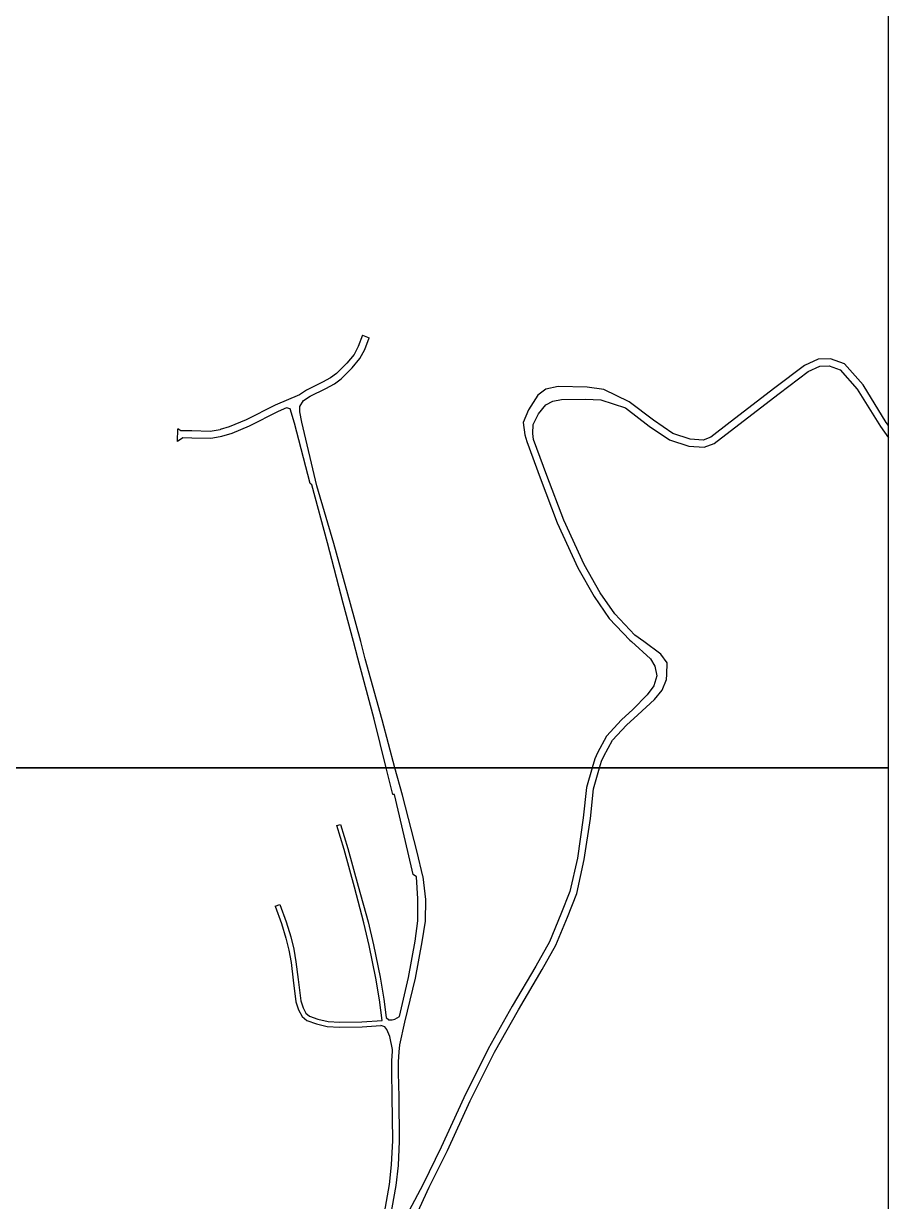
# Model space of a CAD drawing. Header units: metres. Extents: x -16001 to -12000, y -96000 to -93000.
# Drawn here: x -12365.6 to -12000, y -94383.3 to -93885.5 of the extents above; entities that cross this region are included whole.
import ezdxf

# ---------------------------------------------------------------- set-up
doc = ezdxf.new("R2010")
doc.units = ezdxf.units.M
doc.header["$LTSCALE"] = 2.5
doc.layers.add('図郭', color=7, linetype='Continuous')
doc.layers.add('道路', color=7, linetype='Continuous')

msp = doc.modelspace()

# ---------------------------------------------------------------- linework, layer by layer
at = {"layer": '図郭'}
for points in [[(-12800, -94200), (-12000, -94200), (-12000, -93600), (-12800, -93600)], [(-12800, -94800), (-12000, -94800), (-12000, -94200), (-12800, -94200)]]:
    msp.add_lwpolyline(points, close=True, dxfattribs=at)
at = {"layer": '道路'}
for points in [[(-12222.34, -94017.27), (-12224.16, -94022.04), (-12225.93, -94025.31), (-12228.98, -94029.01), (-12233.29, -94033.38), (-12235.82, -94035.21), (-12239.29, -94037.1), (-12245.98, -94040.38), (-12248.93, -94042.36), (-12259.29, -94046.74), (-12271.59, -94052.98), (-12278.67, -94056), (-12282.48, -94057.11)], [(-12223.12, -94146.71), (-12227.37, -94130.72), (-12234.49, -94105.19), (-12241.61, -94080.88), (-12247.93, -94054.02), (-12248.89, -94049.62), (-12248.78, -94047.34), (-12247.31, -94044.88), (-12244.48, -94042.98), (-12237.91, -94039.77), (-12234.21, -94037.75), (-12231.33, -94035.66), (-12226.75, -94031.03), (-12223.43, -94027), (-12221.42, -94023.29), (-12219.54, -94018.34)], [(-12222.34, -94017.27), (-12219.54, -94018.34)], [(-12000, -94055.44), (-12000.92, -94054.16), (-12010.75, -94038.2), (-12018.64, -94029.34), (-12024.56, -94027.16), (-12029.68, -94027.35), (-12035.55, -94030.02), (-12048.04, -94039.5), (-12066.85, -94054), (-12075.13, -94060.37), (-12078.34, -94061.56), (-12083.87, -94061.18), (-12091.17, -94058.71), (-12099.39, -94053.16), (-12109.64, -94045.37), (-12120.35, -94040.19), (-12127.4, -94039.24), (-12139.59, -94038.89), (-12144.87, -94040.05), (-12148.24, -94042.62), (-12152.22, -94048.79), (-12154.39, -94054.15), (-12153.79, -94059.29), (-12152.87, -94062.21), (-12147.18, -94077.55), (-12140.02, -94096.51), (-12131.35, -94115.5), (-12124.35, -94127.67), (-12118, -94136.93), (-12109.29, -94146.08), (-12108.59, -94146.71)], [(-12103.45, -94146.71), (-12107.19, -94143.93), (-12115.67, -94135.03), (-12121.81, -94126.08), (-12128.67, -94114.13), (-12137.25, -94095.36), (-12144.38, -94076.45), (-12150.03, -94061.24), (-12150.3, -94058.76), (-12150.17, -94054.98), (-12147.92, -94050.46), (-12144.91, -94046.59), (-12141.94, -94045.03), (-12138.29, -94044.39), (-12128.13, -94044.28), (-12121.62, -94044.6), (-12111.22, -94047.94), (-12101.13, -94055.6), (-12092.51, -94061.42), (-12084.46, -94064.15), (-12077.9, -94064.59), (-12073.66, -94063.02), (-12065.05, -94056.4), (-12046.22, -94041.88), (-12034, -94032.61), (-12028.98, -94030.32), (-12025.04, -94030.18), (-12020.38, -94031.89), (-12013.17, -94040), (-12003.42, -94055.82), (-12000, -94060.6)], [(-12226.21, -94146.71), (-12230.54, -94130.42), (-12237.16, -94104.89), (-12243.74, -94080.4), (-12244.49, -94079.9), (-12251.12, -94054.36), (-12252.88, -94048.38), (-12254.42, -94047.94), (-12258.03, -94049.47), (-12270.32, -94055.7), (-12277.65, -94058.82), (-12281.9, -94060.07), (-12282.48, -94060.17)], [(-12282.48, -94060.17), (-12286.48, -94060.89), (-12294.51, -94060.68), (-12298.25, -94060.62), (-12300.52, -94062.08)], [(-12282.48, -94057.11), (-12282.58, -94057.14), (-12286.71, -94057.88), (-12294.44, -94057.68), (-12299.11, -94057.6), (-12300.48, -94056.74)], [(-12212.29, -94200), (-12217.39, -94179.41), (-12224.36, -94153.66), (-12226.21, -94146.71)], [(-12208.61, -94200), (-12214.03, -94179.71), (-12221.19, -94153.96), (-12223.12, -94146.71)], [(-12108.59, -94146.71), (-12100.57, -94153.99), (-12098.82, -94157.06), (-12097.92, -94161.1), (-12099.24, -94165.37), (-12102.07, -94169.2), (-12108.03, -94175.43), (-12112.92, -94179.82), (-12119.13, -94186.64), (-12123.07, -94193.74), (-12124.15, -94196.25), (-12125.24, -94200)], [(-12122.11, -94200), (-12121.32, -94197.26), (-12120.37, -94195.06), (-12116.68, -94188.4), (-12110.81, -94181.95), (-12105.94, -94177.59), (-12098.85, -94171.19), (-12095.7, -94167.25), (-12093.8, -94162.72), (-12093.62, -94160.62), (-12093.54, -94155.65), (-12096.28, -94152.03), (-12103.45, -94146.71)], [(-12231.68, -94223.98), (-12228.6, -94234.08), (-12224.24, -94250.02), (-12219.97, -94265.07), (-12217.71, -94274.77), (-12214.82, -94288.52), (-12213.3, -94297.83), (-12212.3, -94305.56), (-12211.19, -94306.47), (-12209.74, -94306.49), (-12208.69, -94306.23), (-12206.76, -94305.06), (-12202.85, -94288.61), (-12200.03, -94273.28), (-12198.91, -94264.64), (-12198.89, -94255.43), (-12199.56, -94246.14), (-12200.86, -94245.08), (-12203.12, -94235.41), (-12208.87, -94211.35), (-12209.49, -94211.34), (-12212.29, -94200)], [(-12226.14, -94419.8), (-12220.96, -94413.27), (-12217.86, -94408.32), (-12215.19, -94403.95), (-12211.77, -94394.31), (-12209.76, -94385.96), (-12208.07, -94376.5), (-12207.17, -94368.14), (-12206.71, -94357.82), (-12206.87, -94339.05), (-12207.11, -94328.94), (-12207.1, -94324.23), (-12206.82, -94320.07), (-12206.57, -94317.1), (-12204.39, -94307.51), (-12199.99, -94288.96), (-12197.16, -94273.63), (-12195.77, -94264.84), (-12195.52, -94255.63), (-12196.75, -94246.07), (-12196.83, -94245.75), (-12199.19, -94235.7), (-12205.5, -94211.65), (-12208.61, -94200)], [(-12125.24, -94200), (-12127.68, -94208.38), (-12129.01, -94221.1), (-12131.52, -94238.23), (-12134.67, -94252.31), (-12138.44, -94261.94), (-12143.35, -94273.63), (-12149.06, -94283.78), (-12159.05, -94300.79), (-12169.19, -94318.76), (-12179.52, -94339.5), (-12189.16, -94360.39), (-12196.77, -94375.91), (-12205.21, -94391.91), (-12207.08, -94395.27), (-12216.41, -94408.27), (-12225.56, -94420.99)], [(-12204.03, -94398.21), (-12201.27, -94392.52), (-12194.1, -94377.27), (-12186.45, -94361.67), (-12176.82, -94340.8), (-12166.54, -94320.17), (-12156.45, -94302.28), (-12146.46, -94285.29), (-12140.65, -94274.95), (-12135.66, -94263.07), (-12131.79, -94253.19), (-12128.57, -94238.78), (-12126.03, -94221.47), (-12124.72, -94208.96), (-12122.11, -94200)], [(-12257.23, -94257.72), (-12254.56, -94265.1), (-12252.7, -94271.4), (-12251.44, -94276.59), (-12250.47, -94281.99), (-12249.55, -94289.47), (-12248.42, -94298.51), (-12247.49, -94301.47), (-12246.24, -94303.74), (-12244.78, -94304.95), (-12241.18, -94306.24), (-12236.92, -94307.22), (-12231.99, -94307.5), (-12222.62, -94307.32), (-12214.09, -94306.79), (-12215.21, -94298.11), (-12216.71, -94288.88), (-12219.59, -94275.18), (-12221.85, -94265.51), (-12225.68, -94250.49), (-12230.05, -94234.55), (-12233.13, -94224.46)], [(-12233.13, -94224.46), (-12231.68, -94223.98)], [(-12259.2, -94258.43), (-12257.23, -94257.72)], [(-12259.2, -94258.43), (-12256.56, -94265.75), (-12254.72, -94271.95), (-12253.49, -94277.02), (-12252.55, -94282.3), (-12251.64, -94289.73), (-12250.48, -94298.96), (-12249.43, -94302.3), (-12247.88, -94305.1), (-12245.83, -94306.8), (-12241.77, -94308.25), (-12237.22, -94309.3), (-12232.03, -94309.6), (-12222.54, -94309.42), (-12214.64, -94308.93)], [(-12240.36, -94432.64), (-12231.69, -94422.83), (-12223.83, -94412.92), (-12220.73, -94407.97), (-12218.06, -94403.6), (-12214.64, -94393.96), (-12212.62, -94385.62), (-12210.94, -94376.16), (-12210.03, -94367.79), (-12209.58, -94357.48), (-12209.74, -94338.71), (-12209.98, -94328.59), (-12209.97, -94323.88), (-12209.69, -94319.73), (-12209.63, -94318.99), (-12210.76, -94313.54), (-12212.02, -94310.54), (-12212.97, -94309.42), (-12214.64, -94308.93)]]:
    msp.add_lwpolyline(points, dxfattribs=at)
at = {"layer": '道路', "flags": 128}
msp.add_lwpolyline([(-12300.52, -94062.08), (-12300.48, -94056.74)], dxfattribs=at)

doc.saveas('drawing.dxf')
